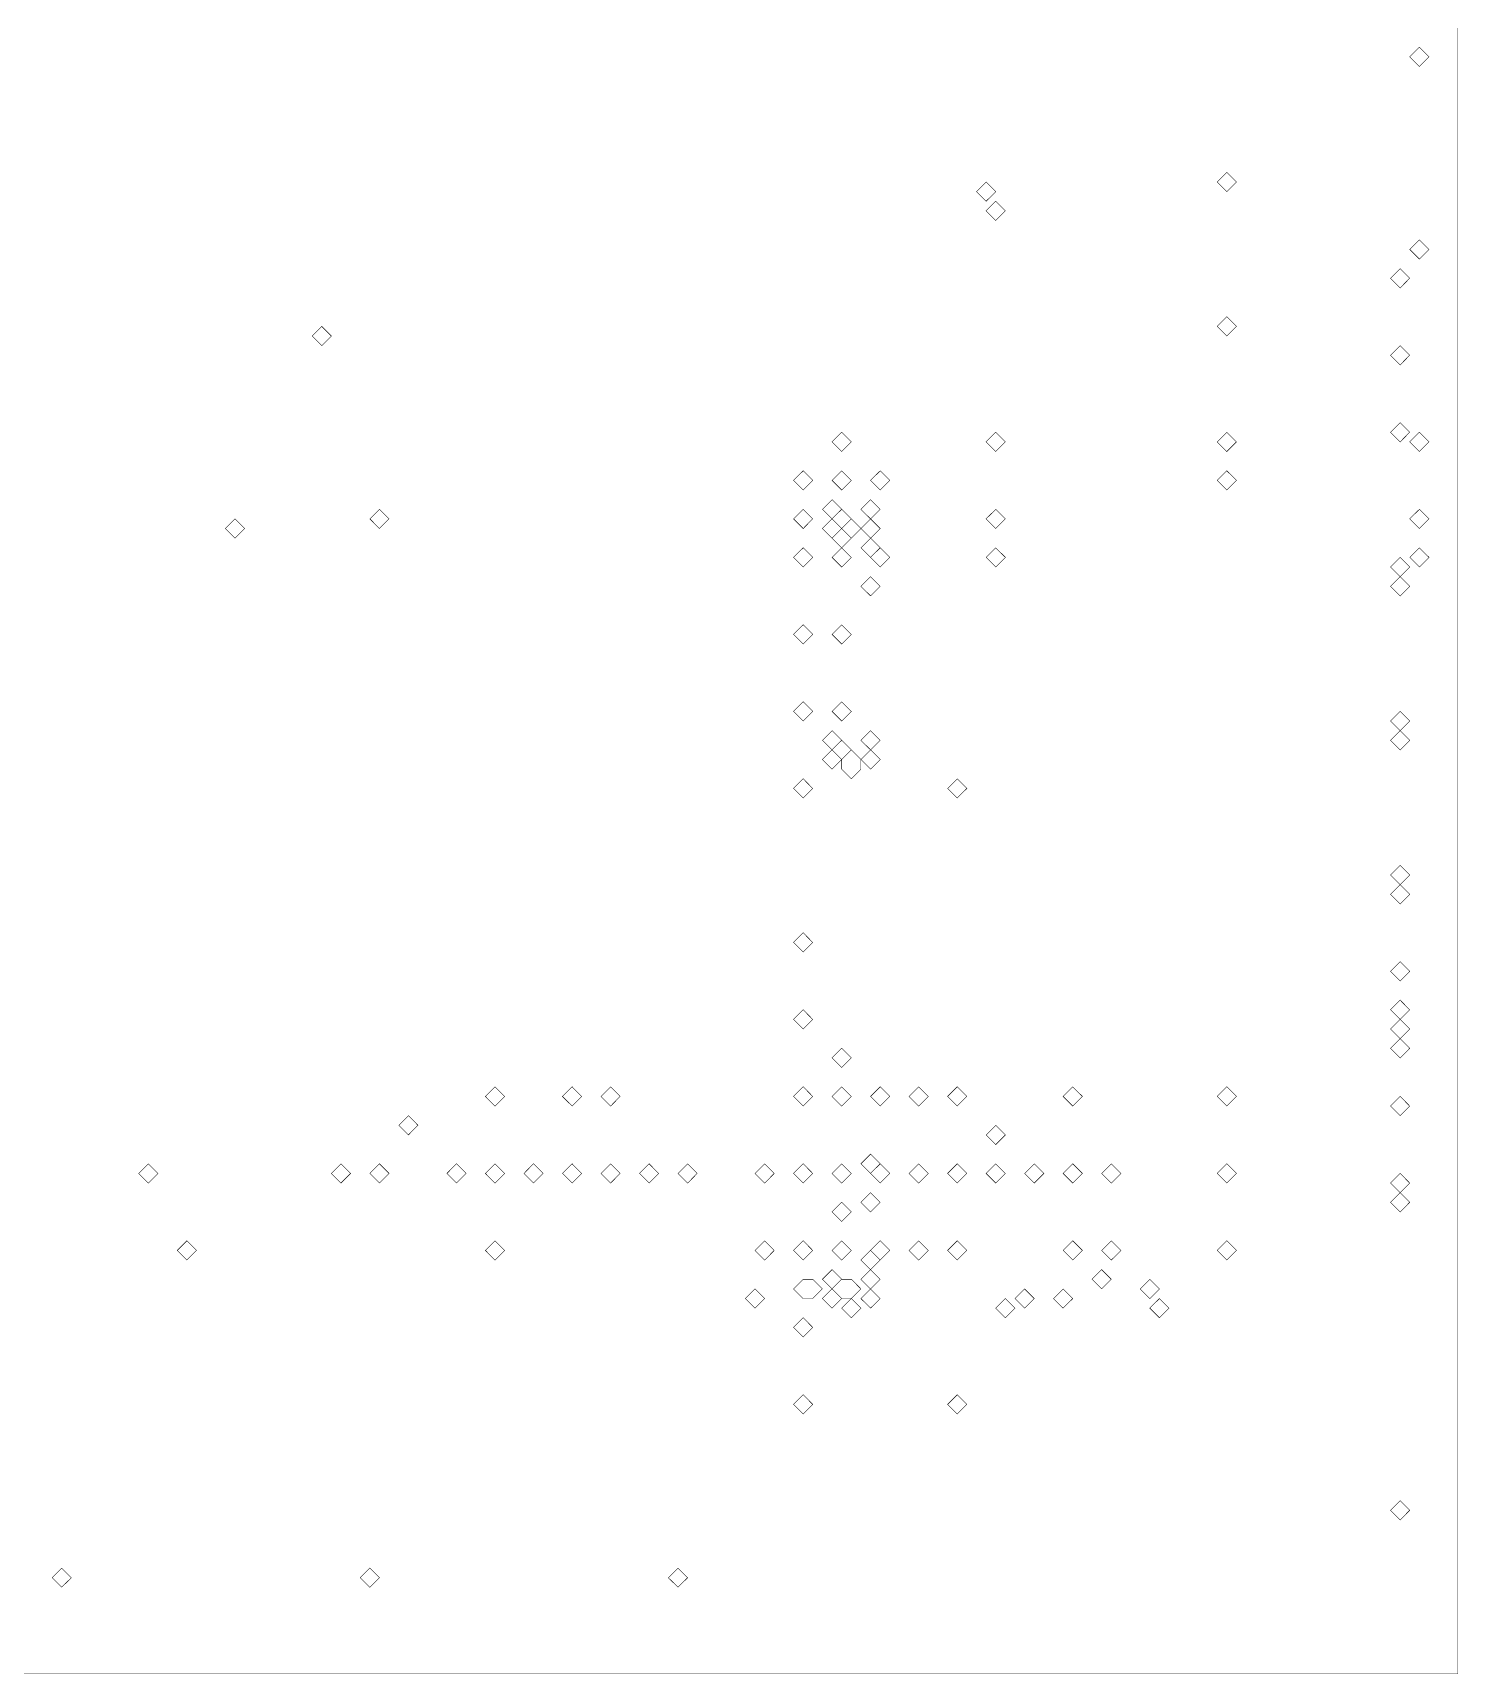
# Model space of a CAD drawing. Header units: metres. Extents: x 0 to 4945, y -4945 to 0.
# Drawn here: x 3512 to 4945, y -4945 to -3295 of the extents above; entities that cross this region are included whole.
import ezdxf

# ---------------------------------------------------------------- set-up
doc = ezdxf.new("R2010")
doc.units = ezdxf.units.M
doc.layers.add('substrate', color=5, linetype='Continuous')

msp = doc.modelspace()

# ---------------------------------------------------------------- linework, layer by layer
at = {"layer": 'substrate', "const_width": 0.5}
msp.add_lwpolyline([(3502.6, -4944.3), (3512.3, -4944.3), (3522, -4944.3), (3531.7, -4944.3), (3541.3, -4944.3), (3551, -4944.3), (3560.7, -4944.3), (3570.4, -4944.3), (3580, -4944.3), (3589.7, -4944.3), (3599.4, -4944.3), (3609.1, -4944.3), (3618.7, -4944.3), (3628.4, -4944.3), (3638.1, -4944.3), (3647.8, -4944.3), (3657.4, -4944.3), (3667.1, -4944.3), (3676.8, -4944.3), (3686.5, -4944.3), (3696.1, -4944.3), (3705.8, -4944.3), (3715.5, -4944.3), (3725.2, -4944.3), (3734.9, -4944.3), (3744.5, -4944.3), (3754.2, -4944.3), (3763.9, -4944.3), (3773.6, -4944.3), (3783.2, -4944.3), (3792.9, -4944.3), (3802.6, -4944.3), (3812.3, -4944.3), (3821.9, -4944.3), (3831.6, -4944.3), (3841.3, -4944.3), (3851, -4944.3), (3860.6, -4944.3), (3870.3, -4944.3), (3880, -4944.3), (3889.7, -4944.3), (3899.3, -4944.3), (3909, -4944.3), (3918.7, -4944.3), (3928.4, -4944.3), (3938, -4944.3), (3947.7, -4944.3), (3957.4, -4944.3), (3967.1, -4944.3), (3976.7, -4944.3), (3986.4, -4944.3), (3996.1, -4944.3), (4005.8, -4944.3), (4015.4, -4944.3), (4025.1, -4944.3), (4034.8, -4944.3), (4044.5, -4944.3), (4054.2, -4944.3), (4063.8, -4944.3), (4073.5, -4944.3), (4083.2, -4944.3), (4092.9, -4944.3), (4102.5, -4944.3), (4112.2, -4944.3), (4121.9, -4944.3), (4131.6, -4944.3), (4141.2, -4944.3), (4150.9, -4944.3), (4160.6, -4944.3), (4170.3, -4944.3), (4179.9, -4944.3), (4189.6, -4944.3), (4199.3, -4944.3), (4209, -4944.3), (4218.6, -4944.3), (4228.3, -4944.3), (4238, -4944.3), (4247.7, -4944.3), (4257.3, -4944.3), (4267, -4944.3), (4276.7, -4944.3), (4286.4, -4944.3), (4296, -4944.3), (4305.7, -4944.3), (4315.4, -4944.3), (4325.1, -4944.3), (4334.8, -4944.3), (4344.4, -4944.3), (4354.1, -4944.3), (4363.8, -4944.3), (4373.5, -4944.3), (4383.1, -4944.3), (4392.8, -4944.3), (4402.5, -4944.3), (4412.2, -4944.3), (4421.8, -4944.3), (4431.5, -4944.3), (4441.2, -4944.3), (4450.9, -4944.3), (4460.5, -4944.3), (4470.2, -4944.3), (4479.9, -4944.3), (4489.6, -4944.3), (4499.2, -4944.3), (4508.9, -4944.3), (4518.6, -4944.3), (4528.3, -4944.3), (4537.9, -4944.3), (4547.6, -4944.3), (4557.3, -4944.3), (4567, -4944.3), (4576.6, -4944.3), (4586.3, -4944.3), (4596, -4944.3), (4605.7, -4944.3), (4615.3, -4944.3), (4625, -4944.3), (4634.7, -4944.3), (4644.4, -4944.3), (4654.1, -4944.3), (4663.7, -4944.3), (4673.4, -4944.3), (4683.1, -4944.3), (4692.8, -4944.3), (4702.4, -4944.3), (4712.1, -4944.3), (4721.8, -4944.3), (4731.5, -4944.3), (4741.1, -4944.3), (4750.8, -4944.3), (4760.5, -4944.3), (4770.2, -4944.3), (4779.8, -4944.3), (4789.5, -4944.3), (4799.2, -4944.3), (4808.9, -4944.3), (4818.5, -4944.3), (4828.2, -4944.3), (4837.9, -4944.3), (4847.6, -4944.3), (4857.2, -4944.3), (4866.9, -4944.3), (4876.6, -4944.3), (4886.3, -4944.3), (4895.9, -4944.3), (4905.6, -4944.3), (4915.3, -4944.3), (4925, -4944.3), (4934.6, -4944.3), (4944.3, -4944.3), (4944.3, -4934.6), (4944.3, -4925), (4944.3, -4915.3), (4944.3, -4905.6), (4944.3, -4895.9), (4944.3, -4886.3), (4944.3, -4876.6), (4944.3, -4866.9), (4944.3, -4857.2), (4944.3, -4847.6), (4944.3, -4837.9), (4944.3, -4828.2), (4944.3, -4818.5), (4944.3, -4808.9), (4944.3, -4799.2), (4944.3, -4789.5), (4944.3, -4779.8), (4944.3, -4770.2), (4944.3, -4760.5), (4944.3, -4750.8), (4944.3, -4741.1), (4944.3, -4731.5), (4944.3, -4721.8), (4944.3, -4712.1), (4944.3, -4702.4), (4944.3, -4692.8), (4944.3, -4683.1), (4944.3, -4673.4), (4944.3, -4663.7), (4944.3, -4654.1), (4944.3, -4644.4), (4944.3, -4634.7), (4944.3, -4625), (4944.3, -4615.3), (4944.3, -4605.7), (4944.3, -4596), (4944.3, -4586.3), (4944.3, -4576.6), (4944.3, -4567), (4944.3, -4557.3), (4944.3, -4547.6), (4944.3, -4537.9), (4944.3, -4528.3), (4944.3, -4518.6), (4944.3, -4508.9), (4944.3, -4499.2), (4944.3, -4489.6), (4944.3, -4479.9), (4944.3, -4470.2), (4944.3, -4460.5), (4944.3, -4450.9), (4944.3, -4441.2), (4944.3, -4431.5), (4944.3, -4421.8), (4944.3, -4412.2), (4944.3, -4402.5), (4944.3, -4392.8), (4944.3, -4383.1), (4944.3, -4373.5), (4944.3, -4363.8), (4944.3, -4354.1), (4944.3, -4344.4), (4944.3, -4334.8), (4944.3, -4325.1), (4944.3, -4315.4), (4944.3, -4305.7), (4944.3, -4296), (4944.3, -4286.4), (4944.3, -4276.7), (4944.3, -4267), (4944.3, -4257.3), (4944.3, -4247.7), (4944.3, -4238), (4944.3, -4228.3), (4944.3, -4218.6), (4944.3, -4209), (4944.3, -4199.3), (4944.3, -4189.6), (4944.3, -4179.9), (4944.3, -4170.3), (4944.3, -4160.6), (4944.3, -4150.9), (4944.3, -4141.2), (4944.3, -4131.6), (4944.3, -4121.9), (4944.3, -4112.2), (4944.3, -4102.5), (4944.3, -4092.9), (4944.3, -4083.2), (4944.3, -4073.5), (4944.3, -4063.8), (4944.3, -4054.2), (4944.3, -4044.5), (4944.3, -4034.8), (4944.3, -4025.1), (4944.3, -4015.4), (4944.3, -4005.8), (4944.3, -3996.1), (4944.3, -3986.4), (4944.3, -3976.7), (4944.3, -3967.1), (4944.3, -3957.4), (4944.3, -3947.7), (4944.3, -3938), (4944.3, -3928.4), (4944.3, -3918.7), (4944.3, -3909), (4944.3, -3899.3), (4944.3, -3889.7), (4944.3, -3880), (4944.3, -3870.3), (4944.3, -3860.6), (4944.3, -3851), (4944.3, -3841.3), (4944.3, -3831.6), (4944.3, -3821.9), (4944.3, -3812.3), (4944.3, -3802.6), (4944.3, -3792.9), (4944.3, -3783.2), (4944.3, -3773.6), (4944.3, -3763.9), (4944.3, -3754.2), (4944.3, -3744.5), (4944.3, -3734.9), (4944.3, -3725.2), (4944.3, -3715.5), (4944.3, -3705.8), (4944.3, -3696.1), (4944.3, -3686.5), (4944.3, -3676.8), (4944.3, -3667.1), (4944.3, -3657.4), (4944.3, -3647.8), (4944.3, -3638.1), (4944.3, -3628.4), (4944.3, -3618.7), (4944.3, -3609.1), (4944.3, -3599.4), (4944.3, -3589.7), (4944.3, -3580), (4944.3, -3570.4), (4944.3, -3560.7), (4944.3, -3551), (4944.3, -3541.3), (4944.3, -3531.7), (4944.3, -3522), (4944.3, -3512.3), (4944.3, -3502.6), (4944.3, -3493), (4944.3, -3483.3), (4944.3, -3473.6), (4944.3, -3463.9), (4944.3, -3454.3), (4944.3, -3444.6), (4944.3, -3434.9), (4944.3, -3425.2), (4944.3, -3415.6), (4944.3, -3405.9), (4944.3, -3396.2), (4944.3, -3386.5), (4944.3, -3376.8), (4944.3, -3367.2), (4944.3, -3357.5), (4944.3, -3347.8), (4944.3, -3338.1), (4944.3, -3328.5), (4944.3, -3318.8), (4944.3, -3309.1), (4944.3, -3299.4), (4944.3, -3289.8)], dxfattribs=at)
for points in [[(4895.9, -3318.8), (4905.6, -3309.1), (4915.3, -3318.8), (4905.6, -3328.5)], [(4460.5, -3454.3), (4470.2, -3444.6), (4479.9, -3454.3), (4470.2, -3463.9)], [(4702.4, -3444.6), (4712.1, -3434.9), (4721.8, -3444.6), (4712.1, -3454.3)], [(4470.2, -3473.6), (4479.9, -3463.9), (4489.6, -3473.6), (4479.9, -3483.3)], [(4895.9, -3512.3), (4905.6, -3502.6), (4915.3, -3512.3), (4905.6, -3522)], [(4876.6, -3541.3), (4886.3, -3531.7), (4895.9, -3541.3), (4886.3, -3551)], [(4702.4, -3589.7), (4712.1, -3580), (4721.8, -3589.7), (4712.1, -3599.4)], [(3792.9, -3599.4), (3802.6, -3589.7), (3812.3, -3599.4), (3802.6, -3609.1)], [(4876.6, -3618.7), (4886.3, -3609.1), (4895.9, -3618.7), (4886.3, -3628.4)], [(4315.4, -3705.8), (4325.1, -3696.1), (4334.8, -3705.8), (4325.1, -3715.5)], [(4470.2, -3705.8), (4479.9, -3696.1), (4489.6, -3705.8), (4479.9, -3715.5)], [(4702.4, -3705.8), (4712.1, -3696.1), (4721.8, -3705.8), (4712.1, -3715.5)], [(4876.6, -3696.1), (4886.3, -3686.5), (4895.9, -3696.1), (4886.3, -3705.8)], [(4895.9, -3705.8), (4905.6, -3696.1), (4915.3, -3705.8), (4905.6, -3715.5)], [(4276.7, -3744.5), (4286.4, -3734.9), (4296, -3744.5), (4286.4, -3754.2)], [(4315.4, -3744.5), (4325.1, -3734.9), (4334.8, -3744.5), (4325.1, -3754.2)], [(4354.1, -3744.5), (4363.8, -3734.9), (4373.5, -3744.5), (4363.8, -3754.2)], [(4702.4, -3744.5), (4712.1, -3734.9), (4721.8, -3744.5), (4712.1, -3754.2)], [(3851, -3783.2), (3860.6, -3773.6), (3870.3, -3783.2), (3860.6, -3792.9)], [(4276.7, -3783.2), (4286.4, -3773.6), (4296, -3783.2), (4286.4, -3792.9)], [(4305.7, -3773.6), (4315.4, -3763.9), (4325.1, -3773.6), (4315.4, -3783.2)], [(4315.4, -3783.2), (4325.1, -3773.6), (4334.8, -3783.2), (4325.1, -3792.9)], [(4344.4, -3773.6), (4354.1, -3763.9), (4363.8, -3773.6), (4354.1, -3783.2)], [(4470.2, -3783.2), (4479.9, -3773.6), (4489.6, -3783.2), (4479.9, -3792.9)], [(4895.9, -3783.2), (4905.6, -3773.6), (4915.3, -3783.2), (4905.6, -3792.9)], [(3705.8, -3792.9), (3715.5, -3783.2), (3725.2, -3792.9), (3715.5, -3802.6)], [(4305.7, -3792.9), (4315.4, -3783.2), (4325.1, -3792.9), (4315.4, -3802.6)], [(4315.4, -3802.6), (4325.1, -3792.9), (4334.8, -3802.6), (4325.1, -3812.3)], [(4325.1, -3792.9), (4334.8, -3783.2), (4344.4, -3792.9), (4334.8, -3802.6)], [(4344.4, -3792.9), (4354.1, -3783.2), (4363.8, -3792.9), (4354.1, -3802.6)], [(4344.4, -3812.3), (4354.1, -3802.6), (4363.8, -3812.3), (4354.1, -3821.9)], [(4276.7, -3821.9), (4286.4, -3812.3), (4296, -3821.9), (4286.4, -3831.6)], [(4315.4, -3821.9), (4325.1, -3812.3), (4334.8, -3821.9), (4325.1, -3831.6)], [(4354.1, -3821.9), (4363.8, -3812.3), (4373.5, -3821.9), (4363.8, -3831.6)], [(4470.2, -3821.9), (4479.9, -3812.3), (4489.6, -3821.9), (4479.9, -3831.6)], [(4876.6, -3831.6), (4886.3, -3821.9), (4895.9, -3831.6), (4886.3, -3841.3)], [(4895.9, -3821.9), (4905.6, -3812.3), (4915.3, -3821.9), (4905.6, -3831.6)], [(4344.4, -3851), (4354.1, -3841.3), (4363.8, -3851), (4354.1, -3860.6)], [(4876.6, -3851), (4886.3, -3841.3), (4895.9, -3851), (4886.3, -3860.6)], [(4276.7, -3899.3), (4286.4, -3889.7), (4296, -3899.3), (4286.4, -3909)], [(4315.4, -3899.3), (4325.1, -3889.7), (4334.8, -3899.3), (4325.1, -3909)], [(4276.7, -3976.7), (4286.4, -3967.1), (4296, -3976.7), (4286.4, -3986.4)], [(4315.4, -3976.7), (4325.1, -3967.1), (4334.8, -3976.7), (4325.1, -3986.4)], [(4876.6, -3986.4), (4886.3, -3976.7), (4895.9, -3986.4), (4886.3, -3996.1)], [(4305.7, -4005.8), (4315.4, -3996.1), (4325.1, -4005.8), (4315.4, -4015.4)], [(4315.4, -4015.4), (4325.1, -4005.8), (4334.8, -4015.4), (4325.1, -4025.1)], [(4344.4, -4005.8), (4354.1, -3996.1), (4363.8, -4005.8), (4354.1, -4015.4)], [(4876.6, -4005.8), (4886.3, -3996.1), (4895.9, -4005.8), (4886.3, -4015.4)], [(4305.7, -4025.1), (4315.4, -4015.4), (4325.1, -4025.1), (4315.4, -4034.8)], [(4325.1, -4025.1), (4334.8, -4015.4), (4344.4, -4025.1), (4344.4, -4034.8), (4334.8, -4044.5), (4325.1, -4034.8)], [(4344.4, -4025.1), (4354.1, -4015.4), (4363.8, -4025.1), (4354.1, -4034.8)], [(4276.7, -4054.2), (4286.4, -4044.5), (4296, -4054.2), (4286.4, -4063.8)], [(4431.5, -4054.2), (4441.2, -4044.5), (4450.9, -4054.2), (4441.2, -4063.8)], [(4876.6, -4141.2), (4886.3, -4131.6), (4895.9, -4141.2), (4886.3, -4150.9)], [(4876.6, -4160.6), (4886.3, -4150.9), (4895.9, -4160.6), (4886.3, -4170.3)], [(4276.7, -4209), (4286.4, -4199.3), (4296, -4209), (4286.4, -4218.6)], [(4876.6, -4238), (4886.3, -4228.3), (4895.9, -4238), (4886.3, -4247.7)], [(4876.6, -4276.7), (4886.3, -4267), (4895.9, -4276.7), (4886.3, -4286.4)], [(4276.7, -4286.4), (4286.4, -4276.7), (4296, -4286.4), (4286.4, -4296)], [(4876.6, -4296), (4886.3, -4286.4), (4895.9, -4296), (4886.3, -4305.7)], [(4876.6, -4315.4), (4886.3, -4305.7), (4895.9, -4315.4), (4886.3, -4325.1)], [(4315.4, -4325.1), (4325.1, -4315.4), (4334.8, -4325.1), (4325.1, -4334.8)], [(3967.1, -4363.8), (3976.7, -4354.1), (3986.4, -4363.8), (3976.7, -4373.5)], [(4044.5, -4363.8), (4054.2, -4354.1), (4063.8, -4363.8), (4054.2, -4373.5)], [(4083.2, -4363.8), (4092.9, -4354.1), (4102.5, -4363.8), (4092.9, -4373.5)], [(4276.7, -4363.8), (4286.4, -4354.1), (4296, -4363.8), (4286.4, -4373.5)], [(4315.4, -4363.8), (4325.1, -4354.1), (4334.8, -4363.8), (4325.1, -4373.5)], [(4354.1, -4363.8), (4363.8, -4354.1), (4373.5, -4363.8), (4363.8, -4373.5)], [(4392.8, -4363.8), (4402.5, -4354.1), (4412.2, -4363.8), (4402.5, -4373.5)], [(4431.5, -4363.8), (4441.2, -4354.1), (4450.9, -4363.8), (4441.2, -4373.5)], [(4547.6, -4363.8), (4557.3, -4354.1), (4567, -4363.8), (4557.3, -4373.5)], [(4702.4, -4363.8), (4712.1, -4354.1), (4721.8, -4363.8), (4712.1, -4373.5)], [(4876.6, -4373.5), (4886.3, -4363.8), (4895.9, -4373.5), (4886.3, -4383.1)], [(3880, -4392.8), (3889.7, -4383.1), (3899.3, -4392.8), (3889.7, -4402.5)], [(4470.2, -4402.5), (4479.9, -4392.8), (4489.6, -4402.5), (4479.9, -4412.2)], [(4344.4, -4431.5), (4354.1, -4421.8), (4363.8, -4431.5), (4354.1, -4441.2)], [(3618.7, -4441.2), (3628.4, -4431.5), (3638.1, -4441.2), (3628.4, -4450.9)], [(3812.3, -4441.2), (3821.9, -4431.5), (3831.6, -4441.2), (3821.9, -4450.9)], [(3851, -4441.2), (3860.6, -4431.5), (3870.3, -4441.2), (3860.6, -4450.9)], [(3928.4, -4441.2), (3938, -4431.5), (3947.7, -4441.2), (3938, -4450.9)], [(3967.1, -4441.2), (3976.7, -4431.5), (3986.4, -4441.2), (3976.7, -4450.9)], [(4005.8, -4441.2), (4015.4, -4431.5), (4025.1, -4441.2), (4015.4, -4450.9)], [(4044.5, -4441.2), (4054.2, -4431.5), (4063.8, -4441.2), (4054.2, -4450.9)], [(4083.2, -4441.2), (4092.9, -4431.5), (4102.5, -4441.2), (4092.9, -4450.9)], [(4121.9, -4441.2), (4131.6, -4431.5), (4141.2, -4441.2), (4131.6, -4450.9)], [(4160.6, -4441.2), (4170.3, -4431.5), (4179.9, -4441.2), (4170.3, -4450.9)], [(4238, -4441.2), (4247.7, -4431.5), (4257.3, -4441.2), (4247.7, -4450.9)], [(4276.7, -4441.2), (4286.4, -4431.5), (4296, -4441.2), (4286.4, -4450.9)], [(4315.4, -4441.2), (4325.1, -4431.5), (4334.8, -4441.2), (4325.1, -4450.9)], [(4354.1, -4441.2), (4363.8, -4431.5), (4373.5, -4441.2), (4363.8, -4450.9)], [(4392.8, -4441.2), (4402.5, -4431.5), (4412.2, -4441.2), (4402.5, -4450.9)], [(4431.5, -4441.2), (4441.2, -4431.5), (4450.9, -4441.2), (4441.2, -4450.9)], [(4470.2, -4441.2), (4479.9, -4431.5), (4489.6, -4441.2), (4479.9, -4450.9)], [(4508.9, -4441.2), (4518.6, -4431.5), (4528.3, -4441.2), (4518.6, -4450.9)], [(4547.6, -4441.2), (4557.3, -4431.5), (4567, -4441.2), (4557.3, -4450.9)], [(4586.3, -4441.2), (4596, -4431.5), (4605.7, -4441.2), (4596, -4450.9)], [(4702.4, -4441.2), (4712.1, -4431.5), (4721.8, -4441.2), (4712.1, -4450.9)], [(4876.6, -4450.9), (4886.3, -4441.2), (4895.9, -4450.9), (4886.3, -4460.5)], [(4315.4, -4479.9), (4325.1, -4470.2), (4334.8, -4479.9), (4325.1, -4489.6)], [(4344.4, -4470.2), (4354.1, -4460.5), (4363.8, -4470.2), (4354.1, -4479.9)], [(4876.6, -4470.2), (4886.3, -4460.5), (4895.9, -4470.2), (4886.3, -4479.9)], [(3657.4, -4518.6), (3667.1, -4508.9), (3676.8, -4518.6), (3667.1, -4528.3)], [(3967.1, -4518.6), (3976.7, -4508.9), (3986.4, -4518.6), (3976.7, -4528.3)], [(4238, -4518.6), (4247.7, -4508.9), (4257.3, -4518.6), (4247.7, -4528.3)], [(4276.7, -4518.6), (4286.4, -4508.9), (4296, -4518.6), (4286.4, -4528.3)], [(4315.4, -4518.6), (4325.1, -4508.9), (4334.8, -4518.6), (4325.1, -4528.3)], [(4344.4, -4528.3), (4354.1, -4518.6), (4363.8, -4528.3), (4354.1, -4537.9)], [(4354.1, -4518.6), (4363.8, -4508.9), (4373.5, -4518.6), (4363.8, -4528.3)], [(4392.8, -4518.6), (4402.5, -4508.9), (4412.2, -4518.6), (4402.5, -4528.3)], [(4431.5, -4518.6), (4441.2, -4508.9), (4450.9, -4518.6), (4441.2, -4528.3)], [(4547.6, -4518.6), (4557.3, -4508.9), (4567, -4518.6), (4557.3, -4528.3)], [(4586.3, -4518.6), (4596, -4508.9), (4605.7, -4518.6), (4596, -4528.3)], [(4702.4, -4518.6), (4712.1, -4508.9), (4721.8, -4518.6), (4712.1, -4528.3)], [(4276.7, -4557.3), (4286.4, -4547.6), (4296, -4547.6), (4305.7, -4557.3), (4296, -4567), (4286.4, -4567)], [(4305.7, -4547.6), (4315.4, -4537.9), (4325.1, -4547.6), (4315.4, -4557.3)], [(4315.4, -4557.3), (4325.1, -4547.6), (4334.8, -4547.6), (4344.4, -4557.3), (4334.8, -4567), (4325.1, -4567)], [(4344.4, -4547.6), (4354.1, -4537.9), (4363.8, -4547.6), (4354.1, -4557.3)], [(4576.6, -4547.6), (4586.3, -4537.9), (4596, -4547.6), (4586.3, -4557.3)], [(4625, -4557.3), (4634.7, -4547.6), (4644.4, -4557.3), (4634.7, -4567)], [(4228.3, -4567), (4238, -4557.3), (4247.7, -4567), (4238, -4576.6)], [(4305.7, -4567), (4315.4, -4557.3), (4325.1, -4567), (4315.4, -4576.6)], [(4325.1, -4576.6), (4334.8, -4567), (4344.4, -4576.6), (4334.8, -4586.3)], [(4344.4, -4567), (4354.1, -4557.3), (4363.8, -4567), (4354.1, -4576.6)], [(4479.9, -4576.6), (4489.6, -4567), (4499.2, -4576.6), (4489.6, -4586.3)], [(4499.2, -4567), (4508.9, -4557.3), (4518.6, -4567), (4508.9, -4576.6)], [(4537.9, -4567), (4547.6, -4557.3), (4557.3, -4567), (4547.6, -4576.6)], [(4634.7, -4576.6), (4644.4, -4567), (4654.1, -4576.6), (4644.4, -4586.3)], [(4276.7, -4596), (4286.4, -4586.3), (4296, -4596), (4286.4, -4605.7)], [(4276.7, -4673.4), (4286.4, -4663.7), (4296, -4673.4), (4286.4, -4683.1)], [(4431.5, -4673.4), (4441.2, -4663.7), (4450.9, -4673.4), (4441.2, -4683.1)], [(4876.6, -4779.8), (4886.3, -4770.2), (4895.9, -4779.8), (4886.3, -4789.5)], [(3531.7, -4847.6), (3541.3, -4837.9), (3551, -4847.6), (3541.3, -4857.2)], [(3841.3, -4847.6), (3851, -4837.9), (3860.6, -4847.6), (3851, -4857.2)], [(4150.9, -4847.6), (4160.6, -4837.9), (4170.3, -4847.6), (4160.6, -4857.2)]]:
    msp.add_lwpolyline(points, close=True, dxfattribs=at)

doc.saveas('drawing.dxf')
